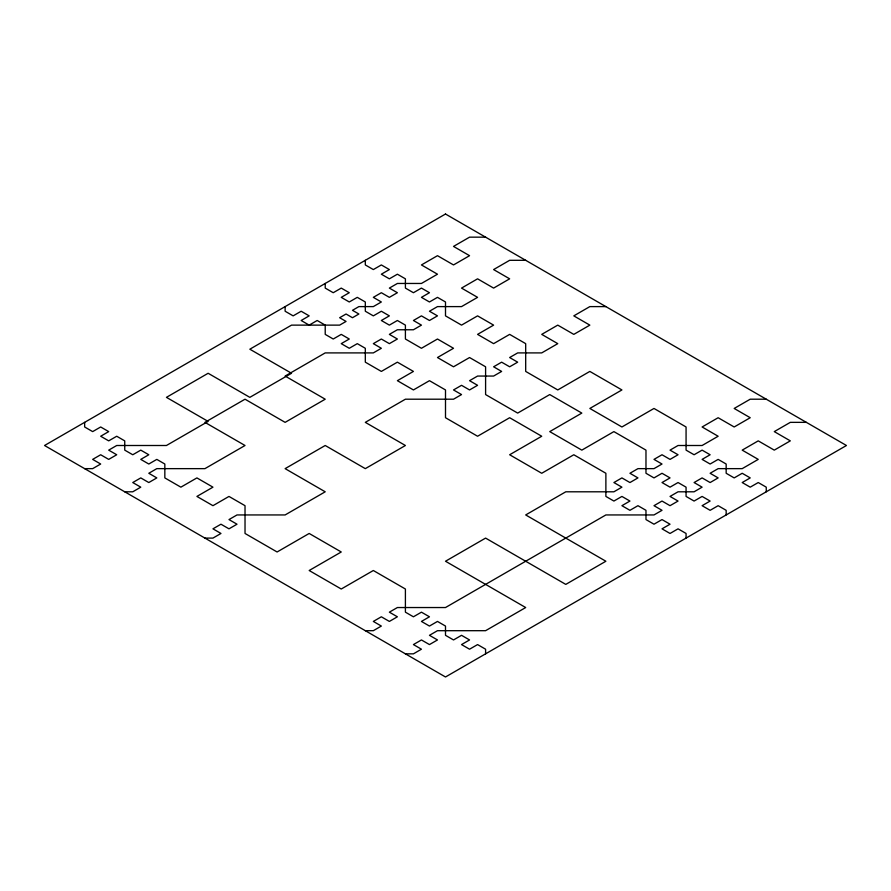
<?xml version="1.0" encoding="UTF-8"?>
<svg xmlns="http://www.w3.org/2000/svg" width="891" height="891" viewBox="0 0 891 891"><rect width="100%" height="100%" fill="white"/><g stroke="black" fill="none" stroke-linecap="round" stroke-linejoin="round"><path stroke-width="1.34" d="M485.595 237.162L469.557 237.162L453.519 246.417L469.557 255.684L453.519 264.939L437.481 255.684L421.443 264.939L437.481 274.205L421.443 283.461L397.386 283.461L389.367 288.094L397.386 292.716L389.367 297.349L381.348 292.716L373.329 297.349L381.348 301.982L373.329 306.604L358.895 306.604L352.48 310.313L358.895 314.011L352.48 317.719L346.064 314.011L339.649 317.719L346.064 321.428L339.649 325.126L291.535 325.126L249.836 349.205L291.535 373.273L249.836 397.353L208.138 373.273L166.439 397.353L208.138 421.421L166.439 445.5L116.721 445.5L108.702 450.133L116.721 454.755L108.702 459.388L100.683 454.755L92.664 459.388L100.683 464.022L92.664 468.644L84.645 468.644M525.69 260.306L509.652 260.306L493.614 269.572L509.652 278.827L493.614 288.094L477.576 278.827L461.538 288.094L477.576 297.349L461.538 306.604L437.481 306.604L429.462 311.237L437.481 315.871L429.462 320.493L421.443 315.871L413.424 320.493L421.443 325.126L413.424 329.759L397.386 329.759L389.367 334.381L397.386 339.014L389.367 343.648L381.348 339.014L373.329 343.648L381.348 348.281L373.329 352.903L325.215 352.903L285.12 376.058L325.215 399.201L285.12 422.356L245.025 399.201L204.93 422.356L245.025 445.5L204.93 468.644L156.816 468.644L148.797 473.277L156.816 477.91L148.797 482.543L140.778 477.91L132.759 482.543L140.778 487.165L132.759 491.799L124.74 491.799M605.88 306.604L589.842 306.604L573.804 315.871L589.842 325.126L573.804 334.381L557.766 325.126L541.728 334.381L557.766 343.648L541.728 352.903L517.671 352.903L509.652 357.536L517.671 362.169L509.652 366.791L501.633 362.169L493.614 366.791L501.633 371.424L493.614 376.058L477.576 376.058L469.557 380.68L477.576 385.313L469.557 389.946L461.538 385.313L453.519 389.946L461.538 394.568L453.519 399.201L405.405 399.201L365.31 422.356L405.405 445.5L365.31 468.644L325.215 445.5L285.12 468.644L325.215 491.799L285.12 514.942L237.006 514.942L228.987 519.576L237.006 524.209L228.987 528.831L220.968 524.209L212.949 528.831L220.968 533.464L212.949 538.097L204.93 538.097M766.26 399.201L750.222 399.201L734.184 408.457L750.222 417.723L734.184 426.978L718.146 417.723L702.108 426.978L718.146 436.245L702.108 445.5L678.051 445.5L670.032 450.133L678.051 454.755L670.032 459.388L662.013 454.755L653.994 459.388L662.013 464.022L653.994 468.644L637.956 468.644L629.937 473.277L637.956 477.91L629.937 482.543L621.918 477.91L613.899 482.543L621.918 487.165L613.899 491.799L565.785 491.799L525.69 514.942L605.88 561.241L565.785 584.396L485.595 538.097L445.5 561.241L525.69 607.539L485.595 630.694L437.481 630.694L429.462 635.316L437.481 639.95L429.462 644.583L421.443 639.95L413.424 644.583L421.443 649.205L413.424 653.838L405.405 653.838M806.355 422.356L790.317 422.356L774.279 431.612L790.317 440.867L774.279 450.133L758.241 440.867L742.203 450.133L758.241 459.388L742.203 468.644L718.146 468.644L710.127 473.277L718.146 477.91L710.127 482.543L702.108 477.91L694.089 482.543L702.108 487.165L694.089 491.799L678.051 491.799L670.032 496.432L678.051 501.054L670.032 505.687L662.013 501.054L653.994 505.687L662.013 510.32L653.994 514.942L605.88 514.942L445.5 607.539L397.386 607.539L389.367 612.173L397.386 616.795L389.367 621.428L381.348 616.795L373.329 621.428L381.348 626.061L373.329 630.694L365.31 630.694M766.26 491.799L766.26 487.165L758.241 482.543L750.222 487.165L742.203 482.543L750.222 477.91L742.203 473.277L734.184 477.91L726.165 473.277L726.165 464.022L718.146 459.388L710.127 464.022L702.108 459.388L710.127 454.755L702.108 450.133L694.089 454.755L686.07 450.133L686.07 426.978L653.994 408.457L621.918 426.978L589.842 408.457L621.918 389.946L589.842 371.424L557.766 389.946L525.69 371.424L525.69 343.648L509.652 334.381L493.614 343.648L477.576 334.381L493.614 325.126L477.576 315.871L461.538 325.126L445.5 315.871L445.5 301.982L437.481 297.349L429.462 301.982L421.443 297.349L429.462 292.716L421.443 288.094L413.424 292.716L405.405 288.094L405.405 278.827L397.386 274.205L389.367 278.827L381.348 274.205L389.367 269.572L381.348 264.939L373.329 269.572L365.31 264.939L365.31 260.306M726.165 514.942L726.165 510.32L718.146 505.687L710.127 510.32L702.108 505.687L710.127 501.054L702.108 496.432L694.089 501.054L686.07 496.432L686.07 487.165L678.051 482.543L670.032 487.165L662.013 482.543L670.032 477.91L662.013 473.277L653.994 477.91L645.975 473.277L645.975 450.133L613.899 431.612L581.823 450.133L549.747 431.612L581.823 413.09L549.747 394.568L517.671 413.09L485.595 394.568L485.595 366.791L469.557 357.536L453.519 366.791L437.481 357.536L453.519 348.281L437.481 339.014L421.443 348.281L405.405 339.014L405.405 325.126L397.386 320.493L389.367 325.126L381.348 320.493L389.367 315.871L381.348 311.237L373.329 315.871L365.31 311.237L365.31 301.982L357.291 297.349L349.272 301.982L341.253 297.349L349.272 292.716L341.253 288.094L333.234 292.716L325.215 288.094L325.215 283.461M686.07 538.097L686.07 533.464L678.051 528.831L670.032 533.464L662.013 528.831L670.032 524.209L662.013 519.576L653.994 524.209L645.975 519.576L645.975 510.32L637.956 505.687L629.937 510.32L621.918 505.687L629.937 501.054L621.918 496.432L613.899 501.054L605.88 496.432L605.88 473.277L573.804 454.755L541.728 473.277L509.652 454.755L541.728 436.245L509.652 417.723L477.576 436.245L445.5 417.723L445.5 389.946L429.462 380.68L413.424 389.946L397.386 380.68L413.424 371.424L397.386 362.169L381.348 371.424L365.31 362.169L365.31 348.281L357.291 343.648L349.272 348.281L341.253 343.648L349.272 339.014L341.253 334.381L333.234 339.014L325.215 334.381L325.215 325.126L317.196 320.493L309.177 325.126L301.158 320.493L309.177 315.871L301.158 311.237L293.139 315.871L285.12 311.237L285.12 306.604M485.595 653.838L485.595 649.205L477.576 644.583L469.557 649.205L461.538 644.583L469.557 639.95L461.538 635.316L453.519 639.95L445.5 635.316L445.5 626.061L437.481 621.428L429.462 626.061L421.443 621.428L429.462 616.795L421.443 612.173L413.424 616.795L405.405 612.173L405.405 589.018L373.329 570.507L341.253 589.018L309.177 570.507L341.253 551.986L309.177 533.464L277.101 551.986L245.025 533.464L245.025 505.687L228.987 496.432L212.949 505.687L196.911 496.432L212.949 487.165L196.911 477.91L180.873 487.165L164.835 477.91L164.835 464.022L156.816 459.388L148.797 464.022L140.778 459.388L148.797 454.755L140.778 450.133L132.759 454.755L124.74 450.133L124.74 440.867L116.721 436.245L108.702 440.867L100.683 436.245L108.702 431.612L100.683 426.978L92.664 431.612L84.645 426.978L84.645 422.356M445.5 214.018L44.55 445.5L445.5 676.982L846.45 445.5L445.5 214.018"/></g></svg>
